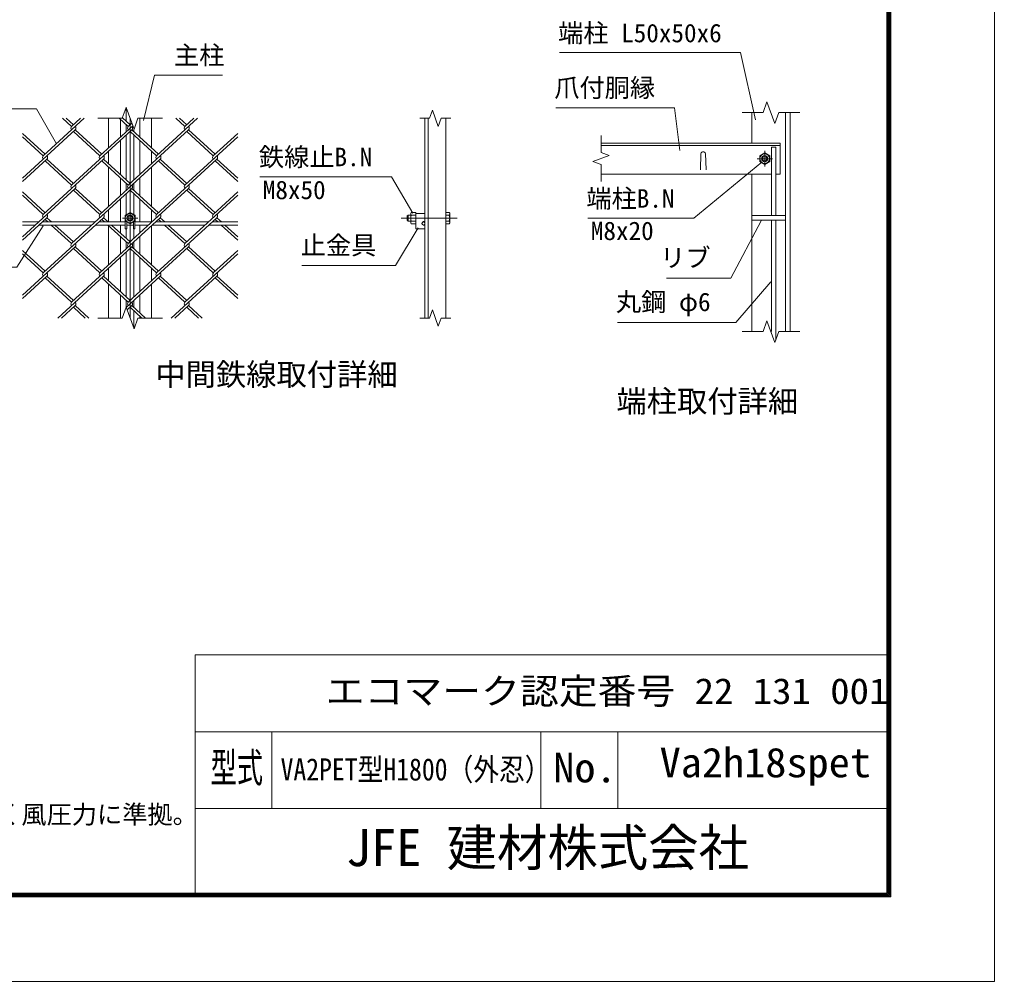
# Model space of a CAD drawing. Units: millimetres, scale not verified. Extents: x -4200 to 4200, y -2970 to 2970.
# Drawn here: x 1663 to 4200, y -2970 to -466 of the extents above; entities that cross this region are included whole.
import ezdxf
from ezdxf.enums import TextEntityAlignment as Align

# ---------------------------------------------------------------- set-up
doc = ezdxf.new("R2010")
doc.units = ezdxf.units.MM
doc.header["$LTSCALE"] = 20
doc.linetypes.add('USER1', pattern=[50.8, 31.75, -6.35, 6.35, -6.35])
for name, color, linetype, lineweight in [('0-0_D-STR1', 1, 'Continuous', 18), ('0-1_D-BMK', 2, 'USER1', 13), ('0-2_D-STR-DIM', 7, 'Continuous', 9), ('0-3_D-STR3', 3, 'Continuous', 13), ('0-7_D-STR-TXT', 7, 'Continuous', 9), ('0-A_D-STR2', 7, 'Continuous', 9), ('0-B_D-TTL', 7, 'Continuous', 9)]:
    doc.layers.add(name, color=color, linetype=linetype, lineweight=lineweight)
doc.layers.add('0-9_D-TTL-TXT', color=7, linetype='Continuous')
doc.styles.add('ＭＳ ゴシック', font='')
doc.styles.get('ＭＳ ゴシック').set_extended_font_data('MS Gothic')

msp = doc.modelspace()

# ---------------------------------------------------------------- linework, layer by layer
at = {"layer": '0-0_D-STR1'}
for p, q in [((1940.8, -694.12), (1940.8, -730.94)), ((3568.2, -788.2), (3568.2, -708.2)), ((3656.2, -708.2), (3656.2, -1278.2)), ((3668.2, -708.2), (3668.2, -1278.2)), ((1894.8, -800.1), (1894.8, -723.02)), ((1925.8, -771.7), (1925.8, -725.88)), ((1975.8, -771.7), (1975.8, -723.02)), ((2006.8, -800.1), (2006.8, -723.02)), ((2718.11, -1243.02), (2718.11, -723.02)), ((2726.11, -1243.02), (2726.11, -723.02)), ((2772.11, -1243.02), (2772.11, -723.02)), ((1940.8, -739.63), (1940.8, -757.95)), ((1960.8, -751.93), (1960.8, -757.95)), ((1925.8, -869.68), (1925.8, -780.38)), ((1940.8, -766.63), (1940.8, -883.42)), ((1960.8, -766.63), (1960.8, -883.42)), ((1975.8, -869.68), (1975.8, -780.38)), ((1894.8, -841.27), (1894.8, -808.78)), ((2006.8, -841.27), (2006.8, -808.78)), ((3642.2, -788.2), (3176.2, -788.2)), ((3642.2, -794.2), (3176.2, -794.2)), ((3642.2, -868.2), (3642.2, -788.2)), ((3436.2, -814.45), (3434.7, -857.45)), ((3448.2, -814.45), (3449.7, -857.45)), ((1894.8, -952.58), (1894.8, -849.95)), ((2006.8, -952.58), (2006.8, -849.95)), ((1925.8, -924.18), (1925.8, -878.36)), ((1975.8, -924.18), (1975.8, -878.36)), ((3619.47, -868.2), (3176.2, -868.2)), ((3568.2, -1278.2), (3568.2, -868.2)), ((3642.2, -868.2), (3631.47, -868.2)), ((1940.8, -892.1), (1940.8, -910.43)), ((1960.8, -892.1), (1960.8, -910.43)), ((1925.8, -993.02), (1925.8, -932.86)), ((1940.8, -919.11), (1940.8, -973.79)), ((1960.8, -919.11), (1960.8, -973.79)), ((1975.8, -993.02), (1975.8, -932.86)), ((1894.8, -993.02), (1894.8, -961.26)), ((2006.8, -993.02), (2006.8, -961.26)), ((3568.2, -976.2), (3656.2, -976.2)), ((3568.2, -988.2), (3656.2, -988.2)), ((1894.8, -1105.06), (1894.8, -1002.43)), ((1925.8, -1022.16), (1925.8, -1001.02)), ((1940.8, -1011.02), (1940.8, -1035.9)), ((1960.8, -1011.02), (1960.8, -1035.9)), ((1975.8, -1022.16), (1975.8, -1001.02)), ((2006.8, -1105.06), (2006.8, -1002.43)), ((1925.8, -1076.66), (1925.8, -1030.84)), ((1975.8, -1076.66), (1975.8, -1030.84)), ((1940.8, -1044.58), (1940.8, -1062.91)), ((1960.8, -1044.58), (1960.8, -1062.91)), ((1925.8, -1174.64), (1925.8, -1085.34)), ((1940.8, -1071.59), (1940.8, -1188.38)), ((1960.8, -1071.59), (1960.8, -1188.38)), ((1975.8, -1174.64), (1975.8, -1085.34)), ((1894.8, -1146.23), (1894.8, -1113.74)), ((2006.8, -1146.23), (2006.8, -1113.74)), ((1894.8, -1243.02), (1894.8, -1154.91)), ((2006.8, -1243.02), (2006.8, -1154.91)), ((1925.8, -1243.02), (1925.8, -1183.32)), ((1975.8, -1229.13), (1975.8, -1183.32)), ((1940.8, -1197.06), (1940.8, -1215.55)), ((1960.8, -1197.06), (1960.8, -1215.39)), ((1960.8, -1224.07), (1960.8, -1270.5)), ((1975.8, -1243.02), (1975.8, -1237.82))]:
    msp.add_line(p, q, dxfattribs=at)
msp.add_arc((3442.2, -816.95), 6.5, 22.61986, 157.38014, dxfattribs=at)
at = {"layer": '0-1_D-BMK'}
for p, q in [((1950.8, -723.02), (1950.8, -1243.02)), ((3602.2, -848.2), (3602.2, -808.2)), ((3622.2, -828.2), (3582.2, -828.2)), ((1970.8, -983.02), (1930.8, -983.02)), ((2656.12, -983.02), (2802.11, -983.02))]:
    msp.add_line(p, q, dxfattribs=at)
at = {"layer": '0-2_D-STR-DIM'}
for p, q in [((3597.68, -708.2), (3543.2, -708.2)), ((3693.2, -708.2), (3638.72, -708.2)), ((1930.28, -723.02), (1866.8, -723.02)), ((2034.8, -723.02), (1971.32, -723.02)), ((2704.61, -723.02), (2729.72, -723.02)), ((2760.5, -723.02), (2785.61, -723.02)), ((3176.2, -767.94), (3176.2, -812.54)), ((3197.35, -820.24), (3155.06, -835.63)), ((3155.06, -835.63), (3176.2, -843.33)), ((3176.2, -812.54), (3197.35, -820.24)), ((3176.2, -843.33), (3176.2, -887.94)), ((1930.28, -1243.02), (1866.8, -1243.02)), ((2034.8, -1243.02), (1971.32, -1243.02)), ((2704.61, -1243.02), (2729.72, -1243.02)), ((2760.5, -1243.02), (2785.61, -1243.02)), ((3607.94, -1250.01), (3597.68, -1278.2)), ((3628.46, -1306.39), (3607.94, -1250.01)), ((3597.68, -1278.2), (3543.2, -1278.2)), ((3638.72, -1278.2), (3628.46, -1306.39)), ((3693.2, -1278.2), (3638.72, -1278.2))]:
    msp.add_line(p, q, dxfattribs=at)
for points in [[(3638.72, -708.2), (3628.46, -736.39), (3607.94, -680.01), (3597.68, -708.2)], [(1930.28, -723.02), (1940.54, -694.83), (1961.06, -751.21), (1971.32, -723.02)], [(2760.5, -723.02), (2752.81, -744.17), (2737.42, -701.88), (2729.72, -723.02)], [(1930.28, -1243.02), (1940.54, -1214.83), (1961.06, -1271.21), (1971.32, -1243.02)], [(2760.5, -1243.02), (2752.81, -1264.17), (2737.42, -1221.88), (2729.72, -1243.02)]]:
    msp.add_lwpolyline(points, dxfattribs=at)
at = {"layer": '0-3_D-STR3'}
for p, q in [((3631.47, -798.2), (3631.47, -976.2)), ((3602.2, -813.19), (3589.2, -820.69)), ((3589.2, -820.69), (3589.2, -835.7)), ((3589.2, -835.7), (3602.2, -843.21)), ((3615.2, -820.69), (3602.2, -813.19)), ((3602.2, -843.21), (3615.2, -835.7)), ((3615.2, -835.7), (3615.2, -820.69)), ((1950.8, -968.01), (1937.8, -975.52)), ((1937.8, -975.52), (1937.8, -990.53)), ((1963.8, -975.52), (1950.8, -968.01)), ((1963.8, -990.53), (1963.8, -975.52)), ((2674.51, -975.02), (2672.11, -977.42)), ((2672.11, -977.42), (2672.11, -988.62)), ((2681.11, -975.02), (2674.51, -975.02)), ((2681.11, -995.52), (2681.11, -970.52)), ((2694.11, -975.52), (2682.56, -975.52)), ((2694.11, -998.04), (2694.11, -968.01)), ((2694.11, -971.02), (2718.11, -971.02)), ((2772.11, -968.01), (2772.11, -998.04)), ((2772.11, -968.01), (2781.32, -968.01)), ((2772.11, -975.52), (2781.32, -975.52)), ((2782.71, -970.42), (2781.32, -968.01)), ((2782.71, -970.42), (2782.71, -995.62)), ((3619.47, -988.2), (3619.47, -1278.2)), ((3631.47, -988.2), (3631.47, -1298.13)), ((1712.69, -993.02), (1670.8, -993.02)), ((1703.96, -1001.02), (1670.8, -1001.02)), ((1851.41, -1001.02), (1713.43, -1001.02)), ((1860.14, -993.02), (1722.16, -993.02)), ((1938.3, -1001.02), (1860.88, -1001.02)), ((1938.3, -993.02), (1869.61, -993.02)), ((1937.8, -990.53), (1950.8, -998.04)), ((1938.3, -990.82), (1938.3, -1011.02)), ((1938.3, -1011.02), (1942.3, -1011.02)), ((1942.3, -993.13), (1942.3, -1011.02)), ((1959.3, -1001.02), (1942.3, -1001.02)), ((1950.8, -998.04), (1963.8, -990.53)), ((1959.3, -993.13), (1959.3, -1011.02)), ((1959.3, -1011.02), (1963.3, -1011.02)), ((1963.3, -990.82), (1963.3, -1011.02)), ((2007.6, -993.02), (1963.3, -993.02)), ((1998.87, -1001.02), (1963.3, -1001.02)), ((2146.32, -1001.02), (2008.34, -1001.02)), ((2155.05, -993.02), (2017.07, -993.02)), ((2230.8, -1001.02), (2155.79, -1001.02)), ((2230.8, -993.02), (2164.53, -993.02)), ((2681.11, -991.02), (2674.51, -991.02)), ((2694.11, -990.53), (2682.56, -990.53)), ((2714.61, -992.02), (2718.11, -992.02)), ((2714.61, -1001.02), (2718.11, -1001.02)), ((2772.11, -990.53), (2781.32, -990.53)), ((2772.11, -998.04), (2781.32, -998.04)), ((2782.71, -995.62), (2781.32, -998.04))]:
    msp.add_line(p, q, dxfattribs=at)
for points in [[(3631.47, -798.2), (3619.47, -798.2), (3619.47, -976.2)], [(2674.51, -975.02), (2674.51, -991.02), (2672.11, -988.62)], [(2694.11, -968.01), (2682.56, -968.01), (2681.11, -970.52)], [(2694.11, -971.02), (2694.11, -1011.02), (2718.11, -1011.02)], [(2694.11, -998.04), (2682.56, -998.04), (2681.11, -995.52)]]:
    msp.add_lwpolyline(points, dxfattribs=at)
for centre, radius in [((3602.2, -828.2), 12.5), ((3602.2, -828.2), 8), ((3602.2, -828.2), 5.6), ((1950.8, -983.02), 12.5), ((1950.8, -983.02), 8), ((1950.8, -983.02), 5.6), ((2714.11, -997.02), 4)]:
    msp.add_circle(centre, radius, dxfattribs=at)
for centre, radius, start, end in [((2706.24, -983.02), 24.84, 162.4121, 197.5879), ((2688.05, -971.77), 6.64, 145.61586, 214.38414), ((2775.84, -971.77), 6.64, 325.61585, 34.38415), ((2757.64, -983.02), 24.84, 342.4121, 17.5879), ((2688.05, -994.28), 6.64, 145.61584, 214.38415), ((2714.61, -996.52), 4.5, 90, 270), ((2775.84, -994.28), 6.64, 325.61585, 34.38415)]:
    msp.add_arc(centre, radius, start, end, dxfattribs=at)
at = {"layer": '0-7_D-STR-TXT'}
for points in [[(3068.44, -552.25), (3539.42, -552.25), (3577.98, -727.39)], [(2191.51, -611.15), (2014.19, -611.15), (1985.4, -729.19)], [(1402.26, -698.42), (1707.75, -698.42), (1759.44, -789.35)], [(3058.67, -695.98), (3367.71, -695.98), (3381.16, -807.03)], [(3141.8, -982.88), (3418.11, -982.88), (3595, -837.64)], [(2288.27, -875.09), (2631.07, -875.09), (2686.68, -969.99)], [(1474.98, -1111), (1655.86, -1111), (1724.76, -1002.71)], [(2397.97, -1106.33), (2641.79, -1106.33), (2700.66, -1008.14)], [(3346.35, -1138.87), (3514.02, -1138.87), (3593, -989.96)], [(3219.32, -1254.39), (3527.35, -1254.39), (3618.16, -1149.14)]]:
    msp.add_lwpolyline(points, dxfattribs=at)
at = {"layer": '0-A_D-STR2'}
for p, q in [((1831.46, -723.02), (1724.88, -820.69)), ((1798.61, -744.45), (1775.23, -723.02)), ((1803.35, -740.11), (1784.7, -723.02)), ((1822.23, -723.02), (1798.73, -744.56)), ((1946.07, -744.45), (1922.69, -723.02)), ((1950.8, -740.11), (1930.75, -721.73)), ((2126.37, -723.02), (2019.79, -820.69)), ((2093.52, -744.45), (2070.14, -723.02)), ((2098.26, -740.11), (2079.61, -723.02)), ((2116.9, -723.02), (2093.52, -744.45)), ((1808.08, -753.13), (1670.8, -878.92)), ((1955.54, -753.13), (1798.61, -896.93)), ((1872.34, -820.69), (1803.35, -757.47)), ((1877.07, -816.35), (1808.08, -753.13)), ((1957.83, -742.34), (1872.34, -820.69)), ((1955.47, -735.84), (1946.07, -744.45)), ((2102.99, -753.13), (1946.07, -896.93)), ((2019.79, -820.69), (1950.8, -757.47)), ((2024.53, -816.35), (1955.54, -753.13)), ((2167.25, -820.69), (2098.26, -757.47)), ((2171.99, -816.35), (2102.99, -753.13)), ((1729.62, -816.35), (1670.8, -762.45)), ((1724.88, -820.69), (1670.8, -771.13)), ((2230.8, -771.13), (2093.52, -896.93)), ((2230.8, -762.45), (2167.25, -820.69)), ((1734.36, -829.37), (1670.8, -887.6)), ((1881.81, -829.37), (1724.88, -973.17)), ((1798.61, -896.93), (1729.62, -833.71)), ((1803.35, -892.59), (1734.36, -829.37)), ((2029.27, -829.37), (1872.34, -973.17)), ((1946.06, -896.93), (1877.07, -833.71)), ((1950.8, -892.59), (1881.81, -829.37)), ((2176.72, -829.37), (2019.79, -973.17)), ((2093.52, -896.93), (2024.94, -834.09)), ((2098.26, -892.59), (2029.27, -829.37)), ((2230.8, -887.6), (2171.99, -833.71)), ((2230.8, -878.92), (2176.72, -829.37)), ((1808.08, -905.61), (1670.8, -1031.4)), ((1955.54, -905.61), (1798.61, -1049.41)), ((1872.34, -973.17), (1803.35, -909.95)), ((1877.07, -968.83), (1808.08, -905.61)), ((2102.99, -905.61), (1946.07, -1049.41)), ((2019.79, -973.17), (1950.8, -909.95)), ((2024.53, -968.83), (1955.54, -905.61)), ((2167.25, -973.17), (2098.26, -909.95)), ((2171.99, -968.83), (2102.99, -905.61)), ((1729.62, -968.83), (1670.8, -914.93)), ((1724.88, -973.17), (1670.8, -923.61)), ((2230.8, -923.61), (2093.52, -1049.41)), ((2230.8, -914.93), (2167.25, -973.17)), ((1734.36, -981.85), (1670.8, -1040.08)), ((1881.81, -981.85), (1724.88, -1125.65)), ((1737.08, -993.02), (1729.62, -986.19)), ((1746.55, -993.02), (1734.36, -981.85)), ((2029.27, -981.85), (1872.34, -1125.65)), ((1884.53, -993.02), (1877.07, -986.19)), ((1894.01, -993.02), (1881.81, -981.85)), ((2176.72, -981.85), (2019.79, -1125.65)), ((2031.99, -993.02), (2024.53, -986.19)), ((2041.46, -993.02), (2029.27, -981.85)), ((2179.45, -993.02), (2171.99, -986.19)), ((2188.92, -993.02), (2176.72, -981.85)), ((1798.61, -1049.41), (1745.81, -1001.02)), ((1803.35, -1045.07), (1755.28, -1001.02)), ((1946.07, -1049.41), (1893.27, -1001.02)), ((1950.8, -1045.07), (1902.74, -1001.02)), ((2093.52, -1049.41), (2040.72, -1001.02)), ((2098.26, -1045.07), (2050.19, -1001.02)), ((2230.8, -1040.08), (2188.18, -1001.02)), ((2230.8, -1031.4), (2197.65, -1001.02)), ((1808.08, -1058.09), (1670.8, -1183.88)), ((1955.54, -1058.09), (1798.61, -1201.89)), ((1872.34, -1125.65), (1803.35, -1062.43)), ((1877.07, -1121.31), (1808.08, -1058.09)), ((2102.99, -1058.09), (1946.07, -1201.89)), ((2019.79, -1125.65), (1950.8, -1062.43)), ((2024.53, -1121.31), (1955.54, -1058.09)), ((2167.25, -1125.65), (2098.26, -1062.43)), ((2171.99, -1121.31), (2102.99, -1058.09)), ((1729.62, -1121.31), (1670.8, -1067.41)), ((1724.88, -1125.65), (1670.8, -1076.09)), ((2230.8, -1076.09), (2093.52, -1201.89)), ((2230.8, -1067.41), (2167.25, -1125.65)), ((1734.36, -1134.33), (1670.8, -1192.56)), ((1798.61, -1201.89), (1729.62, -1138.67)), ((1803.35, -1197.55), (1734.36, -1134.33)), ((1881.81, -1134.33), (1763.19, -1243.02)), ((1946.07, -1201.89), (1877.07, -1138.67)), ((1950.8, -1197.55), (1881.81, -1134.33)), ((2029.27, -1134.33), (1940.76, -1215.43)), ((2093.52, -1201.89), (2024.53, -1138.67)), ((2098.26, -1197.55), (2029.27, -1134.33)), ((2176.72, -1134.33), (2058.1, -1243.02)), ((2230.8, -1192.56), (2171.99, -1138.67)), ((2230.8, -1183.88), (2176.72, -1134.33)), ((1808.08, -1210.57), (1772.66, -1243.02)), ((1834.03, -1243.02), (1803.35, -1214.91)), ((1843.5, -1243.02), (1808.08, -1210.57)), ((1955.54, -1210.57), (1943.13, -1221.94)), ((1981.49, -1243.02), (1950.8, -1214.91)), ((1990.96, -1243.02), (1955.54, -1210.57)), ((2102.99, -1210.57), (2067.57, -1243.02)), ((2128.94, -1243.02), (2098.26, -1214.91)), ((2138.42, -1243.02), (2102.99, -1210.57))]:
    msp.add_line(p, q, dxfattribs=at)
for centre, start, end in [((1803.45, -748.91), 137.5, 222.5), ((1803.45, -748.91), 317.5, 42.5), ((1950.91, -748.91), 137.5, 222.5), ((1950.91, -748.91), 317.5, 42.5), ((2098.36, -748.91), 137.5, 222.5), ((2098.36, -748.91), 317.5, 42.5), ((1729.62, -825.03), 137.5, 222.5), ((1729.62, -825.03), 317.5, 42.5), ((1877.07, -825.03), 137.5, 222.5), ((1877.07, -825.03), 317.5, 42.5), ((2024.53, -825.03), 137.5, 222.5), ((2024.53, -825.03), 317.5, 42.5), ((2172.09, -825.15), 137.5, 222.5), ((2172.09, -825.15), 317.5, 42.5), ((1803.33, -901.28), 137.5, 222.5), ((1803.33, -901.28), 317.5, 42.5), ((1950.79, -901.28), 137.5, 222.5), ((1950.79, -901.28), 317.5, 42.5), ((2098.25, -901.28), 137.5, 222.5), ((2098.25, -901.28), 317.5, 42.5), ((1729.62, -977.51), 137.5, 222.5), ((1729.62, -977.51), 317.5, 42.5), ((1877.07, -977.51), 137.5, 222.5), ((1877.07, -977.51), 317.5, 42.5), ((2024.53, -977.51), 137.5, 222.5), ((2024.53, -977.51), 317.5, 42.5), ((2172.09, -977.63), 137.5, 222.5), ((2172.09, -977.63), 317.5, 42.5), ((1803.33, -1053.76), 137.5, 222.5), ((1803.33, -1053.76), 317.5, 42.5), ((1950.92, -1053.86), 137.5, 222.5), ((1950.92, -1053.86), 317.5, 42.5), ((2098.38, -1053.86), 137.5, 222.5), ((2098.38, -1053.86), 317.5, 42.5), ((1729.74, -1130.1), 137.5, 222.5), ((1729.74, -1130.1), 317.5, 42.5), ((1877.19, -1130.1), 137.5, 222.5), ((1877.19, -1130.1), 317.5, 42.5), ((2024.65, -1130.1), 137.5, 222.5), ((2024.65, -1130.1), 317.5, 42.5), ((2172.21, -1130.21), 137.5, 222.5), ((2172.21, -1130.21), 317.5, 42.5), ((1803.33, -1206.24), 137.5, 222.5), ((1803.33, -1206.24), 317.5, 42.5), ((1950.92, -1206.33), 137.5, 222.5), ((1950.92, -1206.33), 317.5, 42.5), ((2098.38, -1206.33), 137.5, 222.5), ((2098.38, -1206.33), 317.5, 42.5)]:
    msp.add_arc(centre, 6.42, start, end, dxfattribs=at)
at = {"layer": '0-B_D-TTL'}
for p, q in [((2120, -2120), (2120, -2740)), ((2120, -2120), (3920, -2120)), ((2120, -2320), (3920, -2320)), ((2320, -2320), (2320, -2520)), ((3020, -2320), (3020, -2520)), ((3220, -2320), (3220, -2520)), ((2120, -2520), (3920, -2520))]:
    msp.add_line(p, q, dxfattribs=at)
at = {"layer": '0-B_D-TTL', "color": 2, "lineweight": 18}
msp.add_lwpolyline([(-4200, 2970), (4200, 2970), (4200, -2970), (-4200, -2970)], close=True, dxfattribs=at)
at = {"layer": '0-B_D-TTL'}
for points in [[(-3930, 2750), (3930, 2750), (3930, -2750), (-3930, -2750)], [(-3927.5, 2747.5), (3927.5, 2747.5), (3927.5, -2747.5), (-3927.5, -2747.5)], [(-3925, 2745), (3925, 2745), (3925, -2745), (-3925, -2745)], [(-3922.5, 2742.5), (3922.5, 2742.5), (3922.5, -2742.5), (-3922.5, -2742.5)], [(-3920, 2740), (3920, 2740), (3920, -2740), (-3920, -2740)]]:
    msp.add_lwpolyline(points, close=True, dxfattribs=at)

# ---------------------------------------------------------------- texts
at = {"layer": '0-7_D-STR-TXT', "style": 'ＭＳ ゴシック'}
for s, p in [('端柱 L50x50x6', (3064.64, -539.66)), ('主柱', (2065.12, -597.42)), ('爪付胴縁', (3054.61, -682)), ('鉄線止B.N', (2285.98, -862.25)), ('M8x50', (2296.17, -948.02)), ('端柱B.N', (3138, -970.29)), ('M8x20', (3149.71, -1054.47)), ('止金具', (2394.67, -1092.1)), ('リブ', (3330.11, -1124.5)), ('丸鋼 φ6', (3215, -1239.52))]:
    msp.add_text(s, height=48.09, dxfattribs=at).set_placement(p, align=Align.BOTTOM_LEFT)
at = {"layer": '0-9_D-TTL-TXT', "style": 'ＭＳ ゴシック'}
for s, height, p in [('中間鉄線取付詳細', 57.77, (2016.58, -1435.94)), ('端柱取付詳細', 57.77, (3216.31, -1505.78)), ('（設計条件）風荷重：昭和57年改正 建築基準法・同施行令に基づく風圧力に準拠。', 48.09, (-332.45, -2573.6)), ('JFE 建材株式会社', 96.19, (2512.38, -2698.5))]:
    msp.add_text(s, height=height, dxfattribs=at).set_placement(p, align=Align.BOTTOM_LEFT)
for s, height, width, p in [('エコマーク認定番号 22 131 001', 67.35, 1.1, (2460, -2267.95)), ('Va2h18spet', 76.98, 1.05, (3328.67, -2461.47)), ('型式', 76.98, 0.65, (2160.27, -2474.8)), ('VA2PET型H1800（外忍）', 57.77, 0.85, (2342.44, -2464.05)), ('No.', 76.98, 1.05, (3052, -2474.8))]:
    msp.add_text(s, height=height, dxfattribs=dict(at, width=width)).set_placement(p, align=Align.BOTTOM_LEFT)

doc.saveas('drawing.dxf')
